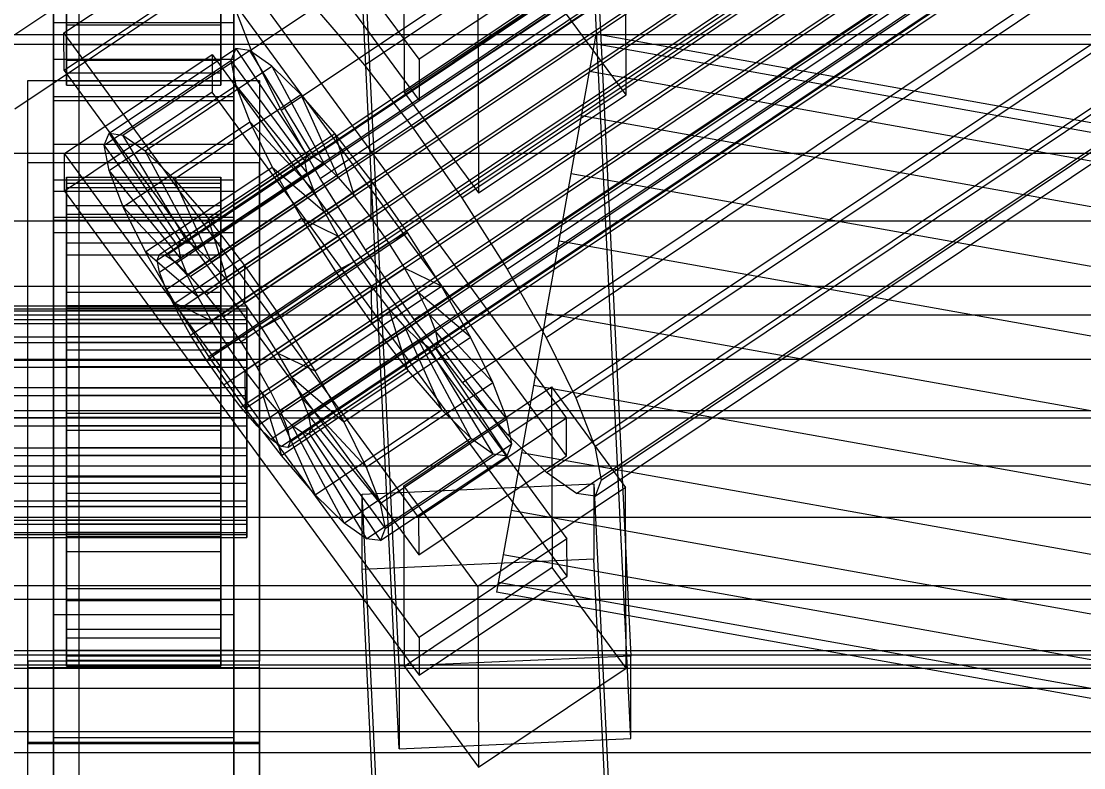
# Model space of a CAD drawing. Header units: millimetres. Extents: x -191664 to 191490, y -197311 to 10263.
# Drawn here: x 130.5 to 213, y -29281.2 to -29223.3 of the extents above; entities that cross this region are included whole.
import ezdxf

# ---------------------------------------------------------------- set-up
doc = ezdxf.new("R2010")
doc.units = ezdxf.units.MM
for name, color, linetype, lineweight in [('COTAS_USUARIO', 1, 'Continuous', 0), ('frontal_C01', 7, 'Continuous', 0), ('frontal_C02', 7, 'Continuous', 0), ('frontal_C03', 7, 'Continuous', 0), ('frontal_dos-mix', 7, 'Continuous', 0), ('frontal_secador', 7, 'Continuous', 0)]:
    doc.layers.add(name, color=color, linetype=linetype, lineweight=lineweight)
doc.dimstyles.new('PLANTA_100', dxfattribs={"dimtxt": 250, "dimasz": 150, "dimexe": 150, "dimexo": 80, "dimgap": 100, "dimtad": 1, "dimtih": 1, "dimtoh": 1, "dimdec": 1, "dimdsep": 46, "dimcen": 0.09, "dimclrd": 1, "dimclre": 1, "dimclrt": 1, "dimadec": 0, "dimazin": 0, "dimtfac": 1, "dimtdec": 4, "dimtofl": 0, "dimtmove": 0, "dimatfit": 3, "dimfxl": 1, "dimtolj": 1, "dimtzin": 0, "dimarcsym": 0})

# ---------------------------------------------------------------- blocks, each defined once
blk = doc.blocks.new('*D116')
at = {"layer": 'COTAS_USUARIO', "color": 1, "lineweight": -2, "transparency": 16777216}
for p, q in [((1200, -29000), (1200, -28850)), ((80, -29150), (1350, -29150)), ((80, -29430), (1350, -29430)), ((1200, -29580), (1200, -29730))]:
    blk.add_line(p, q, dxfattribs=at)
at = {"layer": 'COTAS_USUARIO', "color": 1, "transparency": 16777216}
for points in [[(1175, -29000), (1225, -29000), (1200, -29150)], [(1175, -29580), (1225, -29580), (1200, -29430)]]:
    blk.add_solid(points, dxfattribs=at)
at = {"layer": 'Defpoints', "color": 0, "transparency": 16777216}
for p in [(0, -29150), (0, -29430), (1200, -29430)]:
    blk.add_point(p, dxfattribs=at)
blk = doc.blocks.new('*D117')
at = {"layer": 'COTAS_USUARIO', "color": 1, "lineweight": -2, "transparency": 16777216}
for p, q in [((1200, -29280), (1200, -29130)), ((80, -29430), (1350, -29430)), ((80, -29710), (1350, -29710)), ((1200, -29860), (1200, -30010))]:
    blk.add_line(p, q, dxfattribs=at)
at = {"layer": 'COTAS_USUARIO', "color": 1, "transparency": 16777216}
for points in [[(1175, -29280), (1225, -29280), (1200, -29430)], [(1175, -29860), (1225, -29860), (1200, -29710)]]:
    blk.add_solid(points, dxfattribs=at)
at = {"layer": 'Defpoints', "color": 0, "transparency": 16777216}
for p in [(0, -29430), (0, -29710), (1200, -29710)]:
    blk.add_point(p, dxfattribs=at)

msp = doc.modelspace()

# ---------------------------------------------------------------- linework, layer by layer
at = {"layer": 'frontal_C01', "color": 139, "true_color": 0x354b57}
for p, q in [((133, -29226.214), (133, -29180.741)), ((147, -29180.741), (147, -29226.214)), ((133, -29183.943), (133, -29229.416)), ((147, -29229.416), (147, -29183.943)), ((161.379, -29226.2), (133.847, -29188.961)), ((133, -29236.46), (133, -29190.987)), ((147, -29190.987), (147, -29236.46)), ((133.859, -29192.163), (161.391, -29229.402)), ((133, -29194.188), (133, -29239.662)), ((147, -29239.662), (147, -29194.188)), ((160.247, -29228.81), (160.19, -29213.442)), ((174.943, -29213.725), (177.811, -29272.544)), ((177.451, -29228.957), (177.394, -29213.588)), ((159.83, -29273.331), (156.962, -29214.511)), ((172.847, -29218.588), (161.379, -29226.2)), ((177.811, -29278.949), (174.943, -29220.129)), ((159.83, -29279.735), (156.962, -29220.916)), ((171.715, -29221.199), (160.247, -29228.81)), ((165.926, -29221.2), (165.983, -29236.569)), ((177.451, -29228.957), (171.715, -29221.199)), ((161.391, -29229.402), (172.859, -29221.79)), ((133, -29238.727), (133, -29223.359)), ((133, -29223.359), (147, -29223.359)), ((133, -29232.833), (133, -29223.359)), ((147, -29223.359), (147, -29238.727)), ((147, -29223.359), (147, -29232.833)), ((980, -29225.062), (-980, -29225.062)), ((147, -29226.214), (133, -29226.214)), ((133, -29226.214), (133, -29229.416)), ((147, -29229.416), (147, -29226.214)), ((161.379, -29226.2), (161.391, -29229.402)), ((131, -29234.245), (131, -29227.842)), ((131, -29227.842), (149, -29227.842)), ((131, -29272.936), (131, -29227.842)), ((149, -29227.842), (149, -29234.245)), ((149, -29227.842), (149, -29272.936)), ((133, -29229.416), (147, -29229.416)), ((160.247, -29228.81), (165.983, -29236.569)), ((165.983, -29236.569), (177.451, -29228.957)), ((147, -29232.833), (133, -29232.833)), ((133, -29232.833), (133, -29248.201)), ((147, -29248.201), (147, -29232.833)), ((149, -29234.245), (131, -29234.245)), ((131, -29279.339), (131, -29234.245)), ((149, -29279.339), (149, -29234.245)), ((147, -29236.46), (133, -29236.46)), ((133, -29236.46), (133, -29239.662)), ((147, -29239.662), (147, -29236.46)), ((147, -29238.727), (133, -29238.727)), ((133, -29238.727), (133, -29248.201)), ((147, -29248.201), (147, -29238.727)), ((133, -29239.662), (147, -29239.662)), ((133, -29248.201), (147, -29248.201)), ((-425, -29267.058), (425, -29267.058)), ((149, -29272.936), (131, -29272.936)), ((131, -29272.936), (131, -29279.339)), ((149, -29279.339), (149, -29272.936)), ((177.811, -29272.544), (159.83, -29273.331)), ((177.811, -29278.949), (177.811, -29272.544)), ((159.83, -29273.331), (159.83, -29279.735)), ((980, -29275.062), (-980, -29275.062)), ((425, -29278.426), (-425, -29278.426)), ((159.83, -29279.735), (177.811, -29278.949)), ((131, -29279.339), (149, -29279.339)), ((980, -29280.062), (-980, -29280.062))]:
    msp.add_line(p, q, dxfattribs=at)
at = {"layer": 'frontal_C01', "color": 155, "true_color": 0x617580}
for p, q in [((134, -29216.013), (134, -29223.522)), ((146, -29223.522), (146, -29216.013)), ((134, -29216.744), (134, -29225.066)), ((146, -29225.066), (146, -29216.744)), ((134, -29217.321), (134, -29226.283)), ((134, -29217.78), (134, -29227.254)), ((146, -29226.283), (146, -29217.321)), ((146, -29227.254), (146, -29217.78)), ((134, -29218.079), (134, -29227.884)), ((134, -29218.236), (134, -29228.215)), ((146, -29227.884), (146, -29218.079)), ((146, -29228.215), (146, -29218.236)), ((134, -29223.522), (134, -29219.789)), ((146, -29219.789), (146, -29223.522)), ((134, -29221.801), (134, -29225.066)), ((146, -29225.066), (146, -29221.801)), ((134, -29223.522), (146, -29223.522)), ((134, -29226.283), (134, -29223.522)), ((146, -29223.522), (146, -29226.283)), ((134, -29225.066), (134, -29227.254)), ((134, -29225.066), (146, -29225.066)), ((146, -29227.254), (146, -29225.066)), ((134, -29226.283), (146, -29226.283)), ((134, -29227.884), (134, -29226.283)), ((146, -29226.283), (146, -29227.884)), ((134, -29227.254), (134, -29228.215)), ((134, -29227.254), (146, -29227.254)), ((146, -29228.215), (146, -29227.254)), ((134, -29227.884), (146, -29227.884)), ((134, -29228.215), (134, -29227.884)), ((134, -29228.215), (146, -29228.215)), ((146, -29227.884), (146, -29228.215))]:
    msp.add_line(p, q, dxfattribs=at)
at = {"layer": 'frontal_C02', "color": 9, "true_color": 0xbac6cb}
for p, q in [((141.218, -29241.372), (355.017, -29098.131)), ((141.731, -29241.442), (355.53, -29098.201)), ((141.045, -29241.813), (354.844, -29098.571)), ((142.549, -29242.017), (356.348, -29098.776)), ((141.224, -29242.734), (355.022, -29099.492)), ((143.617, -29243.059), (357.415, -29099.818)), ((141.742, -29244.072), (355.541, -29100.831)), ((144.861, -29244.496), (358.659, -29101.255)), ((142.565, -29245.737), (356.363, -29102.496)), ((359.995, -29102.99), (146.196, -29246.231)), ((143.635, -29247.615), (357.434, -29104.374)), ((147.533, -29248.145), (361.332, -29104.904)), ((144.881, -29249.578), (358.68, -29106.337)), ((148.779, -29250.108), (362.578, -29106.866)), ((146.218, -29251.492), (360.017, -29108.25)), ((149.85, -29251.986), (363.648, -29108.744)), ((147.554, -29253.227), (361.352, -29109.985)), ((150.672, -29253.651), (364.471, -29110.409)), ((148.798, -29254.664), (362.596, -29111.422)), ((151.191, -29254.989), (364.989, -29111.748)), ((149.865, -29255.706), (363.664, -29112.464)), ((150.683, -29256.281), (364.482, -29113.04)), ((151.196, -29256.351), (364.995, -29113.109)), ((151.369, -29255.91), (365.168, -29112.669)), ((141.045, -29241.813), (141.218, -29241.372)), ((141.224, -29242.734), (141.045, -29241.813)), ((141.218, -29241.372), (141.731, -29241.442)), ((141.731, -29241.442), (142.549, -29242.017)), ((142.549, -29242.017), (143.617, -29243.059)), ((141.742, -29244.072), (141.224, -29242.734)), ((143.617, -29243.059), (144.861, -29244.496)), ((142.565, -29245.737), (141.742, -29244.072)), ((144.861, -29244.496), (146.196, -29246.231)), ((-148, -29245.347), (148, -29245.347)), ((-148, -29245.573), (148, -29245.573)), ((-148, -29245.735), (148, -29245.735)), ((143.635, -29247.615), (142.565, -29245.737)), ((148, -29245.573), (148, -29245.347)), ((148, -29245.347), (148, -29245.735)), ((148, -29246.396), (148, -29245.573)), ((148, -29245.735), (148, -29246.709)), ((-148, -29246.396), (148, -29246.396)), ((-148, -29246.709), (148, -29246.709)), ((146.196, -29246.231), (147.533, -29248.145)), ((148, -29247.76), (148, -29246.396)), ((148, -29246.709), (148, -29248.203)), ((144.881, -29249.578), (143.635, -29247.615)), ((-148, -29247.76), (148, -29247.76)), ((-148, -29248.203), (148, -29248.203)), ((147.533, -29248.145), (148.779, -29250.108)), ((148, -29249.573), (148, -29247.76)), ((148, -29248.203), (148, -29250.116)), ((-148, -29249.573), (148, -29249.573)), ((146.218, -29251.492), (144.881, -29249.578)), ((148, -29251.711), (148, -29249.573)), ((-148, -29250.116), (148, -29250.116)), ((148, -29250.116), (148, -29252.316)), ((148.779, -29250.108), (149.85, -29251.986)), ((148, -29251.711), (-148, -29251.711)), ((147.554, -29253.227), (146.218, -29251.492)), ((148, -29254.029), (148, -29251.711)), ((-148, -29252.316), (148, -29252.316)), ((148, -29252.316), (148, -29254.655)), ((149.85, -29251.986), (150.672, -29253.651)), ((148.798, -29254.664), (147.554, -29253.227)), ((-148, -29254.029), (148, -29254.029)), ((148, -29256.367), (148, -29254.029)), ((150.672, -29253.651), (151.191, -29254.989)), ((-148, -29254.655), (148, -29254.655)), ((148, -29254.655), (148, -29256.972)), ((149.865, -29255.706), (148.798, -29254.664)), ((151.191, -29254.989), (151.369, -29255.91)), ((150.683, -29256.281), (149.865, -29255.706)), ((-148, -29256.367), (148, -29256.367)), ((148, -29258.568), (148, -29256.367)), ((151.196, -29256.351), (150.683, -29256.281)), ((151.369, -29255.91), (151.196, -29256.351)), ((-148, -29256.972), (148, -29256.972)), ((148, -29256.972), (148, -29259.11)), ((-148, -29258.568), (148, -29258.568)), ((-148, -29259.11), (148, -29259.11)), ((148, -29260.481), (148, -29258.568)), ((148, -29259.11), (148, -29260.923)), ((-148, -29260.481), (148, -29260.481)), ((148, -29261.975), (148, -29260.481)), ((-148, -29260.923), (148, -29260.923)), ((148, -29260.923), (148, -29262.288)), ((-148, -29261.975), (148, -29261.975)), ((-148, -29262.288), (148, -29262.288)), ((148, -29262.949), (148, -29261.975)), ((148, -29262.288), (148, -29263.111)), ((-148, -29262.949), (148, -29262.949)), ((-148, -29263.111), (148, -29263.111)), ((148, -29263.336), (148, -29262.949)), ((148, -29263.111), (148, -29263.336)), ((-148, -29263.336), (148, -29263.336))]:
    msp.add_line(p, q, dxfattribs=at)
at = {"layer": 'frontal_C02', "color": 252, "true_color": 0x83939a}
for p, q in [((148.35, -29225.467), (332.659, -29101.983)), ((157.152, -29226.664), (341.461, -29103.18)), ((150.672, -29230.166), (334.981, -29106.682)), ((345.231, -29108.075), (160.922, -29231.559)), ((153.694, -29235.465), (338.003, -29111.981)), ((164.693, -29236.961), (349.002, -29113.477)), ((157.211, -29241.005), (341.52, -29117.521)), ((168.21, -29242.5), (352.519, -29119.016)), ((160.982, -29246.406), (345.291, -29122.922)), ((171.232, -29247.8), (355.541, -29124.316)), ((164.752, -29251.302), (349.061, -29127.818)), ((173.554, -29252.499), (357.863, -29129.015)), ((168.263, -29255.358), (352.572, -29131.874)), ((175.016, -29256.277), (359.326, -29132.793)), ((171.275, -29258.298), (355.584, -29134.814)), ((175.521, -29258.876), (359.83, -29135.392)), ((173.584, -29259.922), (357.893, -29136.438)), ((175.032, -29260.119), (359.341, -29136.635)), ((148.35, -29225.467), (146.887, -29221.689)), ((153.641, -29222.607), (157.152, -29226.664)), ((150.672, -29230.166), (148.35, -29225.467)), ((157.152, -29226.664), (160.922, -29231.559)), ((153.694, -29235.465), (150.672, -29230.166)), ((160.922, -29231.559), (164.693, -29236.961)), ((157.211, -29241.005), (153.694, -29235.465)), ((164.693, -29236.961), (168.21, -29242.5)), ((160.982, -29246.406), (157.211, -29241.005)), ((168.21, -29242.5), (171.232, -29247.8)), ((164.752, -29251.302), (160.982, -29246.406)), ((171.232, -29247.8), (173.554, -29252.499)), ((168.263, -29255.358), (164.752, -29251.302)), ((173.554, -29252.499), (175.016, -29256.277)), ((171.275, -29258.298), (168.263, -29255.358)), ((175.016, -29256.277), (175.521, -29258.876)), ((173.584, -29259.922), (171.275, -29258.298)), ((175.521, -29258.876), (175.032, -29260.119)), ((175.032, -29260.119), (173.584, -29259.922))]:
    msp.add_line(p, q, dxfattribs=at)
at = {"layer": 'frontal_C02', "color": 139, "true_color": 0x345e4e}
for p, q in [((228.298, -29158.452), (130, -29224.31)), ((130, -29230.051), (228.298, -29164.193))]:
    msp.add_line(p, q, dxfattribs=at)
at = {"layer": 'frontal_C02', "color": 139, "true_color": 0x354b57}
for p, q in [((133.809, -29224.162), (145.277, -29216.478)), ((145.277, -29216.478), (172.809, -29254.071)), ((145.289, -29219.401), (133.821, -29227.084)), ((172.821, -29256.994), (145.289, -29219.401)), ((450, -29224.303), (-450, -29224.303)), ((133.821, -29227.084), (133.809, -29224.162)), ((161.341, -29261.755), (133.809, -29224.162)), ((133.847, -29233.514), (145.315, -29225.831)), ((145.315, -29225.831), (145.327, -29228.754)), ((145.315, -29225.831), (172.847, -29263.424)), ((133, -29229.131), (133, -29226.208)), ((133, -29226.208), (147, -29226.208)), ((133, -29272.113), (133, -29226.208)), ((147, -29226.208), (147, -29229.131)), ((147, -29226.208), (147, -29272.113)), ((133.821, -29227.084), (161.353, -29264.677)), ((147, -29229.131), (133, -29229.131)), ((133, -29229.131), (133, -29275.035)), ((145.327, -29228.754), (133.859, -29236.437)), ((172.859, -29266.346), (145.327, -29228.754)), ((147, -29275.035), (147, -29229.131)), ((133.859, -29236.437), (133.847, -29233.514)), ((161.379, -29271.107), (133.847, -29233.514)), ((133, -29238.484), (133, -29235.561)), ((133, -29235.561), (147, -29235.561)), ((133, -29281.465), (133, -29235.561)), ((147, -29235.561), (147, -29238.484)), ((147, -29235.561), (147, -29281.465)), ((133.859, -29236.437), (161.391, -29274.03)), ((147, -29238.484), (133, -29238.484)), ((133, -29238.484), (133, -29284.388)), ((147, -29284.388), (147, -29238.484)), ((450, -29246.084), (-450, -29246.084)), ((160.19, -29259.312), (171.658, -29251.628)), ((171.658, -29251.628), (171.715, -29265.657)), ((171.658, -29251.628), (177.394, -29259.46)), ((172.809, -29254.071), (161.341, -29261.755)), ((172.821, -29256.994), (172.809, -29254.071)), ((161.353, -29264.677), (172.821, -29256.994)), ((-450, -29257.775), (450, -29257.775)), ((156.962, -29259.958), (174.943, -29259.164)), ((174.943, -29259.164), (174.943, -29265.01)), ((174.943, -29259.164), (177.811, -29318.541)), ((156.962, -29265.805), (156.962, -29259.958)), ((159.83, -29319.335), (156.962, -29259.958)), ((160.247, -29273.34), (160.19, -29259.312)), ((165.926, -29267.143), (160.19, -29259.312)), ((177.394, -29259.46), (165.926, -29267.143)), ((177.451, -29273.489), (177.394, -29259.46)), ((161.341, -29261.755), (161.353, -29264.677)), ((172.847, -29263.424), (161.379, -29271.107)), ((172.859, -29266.346), (172.847, -29263.424)), ((174.943, -29265.01), (156.962, -29265.805)), ((171.715, -29265.657), (160.247, -29273.34)), ((177.451, -29273.489), (171.715, -29265.657)), ((177.811, -29324.387), (174.943, -29265.01)), ((159.83, -29325.181), (156.962, -29265.805)), ((161.391, -29274.03), (172.859, -29266.346)), ((165.926, -29267.143), (165.983, -29281.172)), ((133, -29283.352), (133, -29269.323)), ((133, -29269.323), (147, -29269.323)), ((133, -29278.887), (133, -29269.323)), ((147, -29269.323), (147, -29283.352)), ((147, -29269.323), (147, -29278.887)), ((161.379, -29271.107), (161.391, -29274.03)), ((147, -29272.113), (133, -29272.113)), ((133, -29272.113), (133, -29275.035)), ((147, -29275.035), (147, -29272.113)), ((131, -29279.26), (131, -29273.415)), ((131, -29273.415), (149, -29273.415)), ((131, -29318.937), (131, -29273.415)), ((149, -29273.415), (149, -29279.26)), ((149, -29273.415), (149, -29318.937)), ((160.247, -29273.34), (165.983, -29281.172)), ((165.983, -29281.172), (177.451, -29273.489)), ((133, -29275.035), (147, -29275.035)), ((147, -29278.887), (133, -29278.887)), ((133, -29278.887), (133, -29292.915)), ((147, -29292.915), (147, -29278.887)), ((149, -29279.26), (131, -29279.26)), ((131, -29324.782), (131, -29279.26)), ((149, -29324.782), (149, -29279.26))]:
    msp.add_line(p, q, dxfattribs=at)
at = {"layer": 'frontal_C02', "color": 155, "true_color": 0x617580}
for p, q in [((137.313, -29231.953), (147.143, -29225.367)), ((147.143, -29225.367), (146.777, -29226.298)), ((148.226, -29225.515), (147.143, -29225.367)), ((147.143, -29225.367), (152.686, -29233.689)), ((138.396, -29232.1), (148.226, -29225.515)), ((149.953, -29226.729), (148.226, -29225.515)), ((148.226, -29225.515), (153.199, -29233.759)), ((136.948, -29232.883), (146.777, -29226.298)), ((140.123, -29233.315), (149.953, -29226.729)), ((146.777, -29226.298), (152.513, -29234.129)), ((146.777, -29226.298), (147.155, -29228.242)), ((152.207, -29228.929), (149.953, -29226.729)), ((149.953, -29226.729), (154.017, -29234.334)), ((137.325, -29234.828), (147.155, -29228.242)), ((147.155, -29228.242), (152.692, -29235.05)), ((147.155, -29228.242), (148.249, -29231.068)), ((142.377, -29235.515), (152.207, -29228.929)), ((154.833, -29231.963), (152.207, -29228.929)), ((152.207, -29228.929), (155.085, -29235.376)), ((138.419, -29237.653), (148.249, -29231.068)), ((148.249, -29231.068), (153.21, -29236.389)), ((148.249, -29231.068), (149.985, -29234.583)), ((136.948, -29232.883), (137.313, -29231.953)), ((142.856, -29240.275), (137.313, -29231.953)), ((137.313, -29231.953), (138.396, -29232.1)), ((145.003, -29238.549), (154.833, -29231.963)), ((157.653, -29235.625), (154.833, -29231.963)), ((154.833, -29231.963), (156.329, -29236.813)), ((143.369, -29240.344), (138.396, -29232.1)), ((138.396, -29232.1), (140.123, -29233.315)), ((142.683, -29240.715), (136.948, -29232.883)), ((137.325, -29234.828), (136.948, -29232.883)), ((144.188, -29240.92), (140.123, -29233.315)), ((140.123, -29233.315), (142.377, -29235.515)), ((152.513, -29234.129), (142.683, -29240.715)), ((152.686, -29233.689), (142.856, -29240.275)), ((153.199, -29233.759), (143.369, -29240.344)), ((154.017, -29234.334), (144.188, -29240.92)), ((152.513, -29234.129), (152.686, -29233.689)), ((152.692, -29235.05), (152.513, -29234.129)), ((152.686, -29233.689), (153.199, -29233.759)), ((153.199, -29233.759), (154.017, -29234.334)), ((154.017, -29234.334), (155.085, -29235.376)), ((142.862, -29241.636), (137.325, -29234.828)), ((138.419, -29237.653), (137.325, -29234.828)), ((140.156, -29241.168), (149.985, -29234.583)), ((152.692, -29235.05), (142.862, -29241.636)), ((149.985, -29234.583), (154.033, -29238.054)), ((149.985, -29234.583), (152.246, -29238.547)), ((153.21, -29236.389), (152.692, -29235.05)), ((134, -29245.347), (134, -29235.353)), ((134, -29235.353), (134, -29235.829)), ((134, -29235.353), (146, -29235.353)), ((134, -29236.171), (134, -29235.353)), ((134, -29245.573), (134, -29235.829)), ((134, -29235.829), (134, -29237.567)), ((134, -29235.829), (146, -29235.829)), ((145.255, -29241.962), (142.377, -29235.515)), ((142.377, -29235.515), (145.003, -29238.549)), ((155.085, -29235.376), (145.255, -29241.962)), ((146, -29235.829), (146, -29235.353)), ((146, -29235.353), (146, -29245.347)), ((146, -29235.353), (146, -29236.171)), ((146, -29237.567), (146, -29235.829)), ((146, -29235.829), (146, -29245.573)), ((157.653, -29235.625), (147.823, -29242.211)), ((155.085, -29235.376), (156.329, -29236.813)), ((157.665, -29238.548), (157.653, -29235.625)), ((160.474, -29239.666), (157.653, -29235.625)), ((134, -29245.735), (134, -29236.171)), ((134, -29236.171), (146, -29236.171)), ((134, -29238.228), (134, -29236.171)), ((153.21, -29236.389), (143.38, -29242.975)), ((146, -29236.171), (146, -29245.735)), ((146, -29236.171), (146, -29238.228)), ((156.329, -29236.813), (146.499, -29243.399)), ((154.033, -29238.054), (153.21, -29236.389)), ((156.329, -29236.813), (157.665, -29238.548)), ((134, -29246.396), (134, -29237.567)), ((134, -29237.567), (134, -29240.448)), ((134, -29237.567), (146, -29237.567)), ((143.38, -29242.975), (138.419, -29237.653)), ((140.156, -29241.168), (138.419, -29237.653)), ((146, -29240.448), (146, -29237.567)), ((146, -29237.567), (146, -29246.396)), ((134, -29246.709), (134, -29238.228)), ((134, -29238.228), (146, -29238.228)), ((134, -29241.382), (134, -29238.228)), ((142.416, -29245.133), (152.246, -29238.547)), ((154.033, -29238.054), (144.203, -29244.64)), ((146.499, -29243.399), (145.003, -29238.549)), ((145.003, -29238.549), (147.823, -29242.211)), ((146, -29238.228), (146, -29246.709)), ((146, -29238.228), (146, -29241.382)), ((147.835, -29245.133), (157.665, -29238.548)), ((152.246, -29238.547), (155.103, -29239.932)), ((152.246, -29238.547), (154.877, -29242.691)), ((155.103, -29239.932), (154.033, -29238.054)), ((157.665, -29238.548), (159.001, -29240.462)), ((155.103, -29239.932), (145.274, -29246.518)), ((150.644, -29246.251), (160.474, -29239.666)), ((156.35, -29241.894), (155.103, -29239.932)), ((160.474, -29239.666), (159.001, -29240.462)), ((163.105, -29243.809), (160.474, -29239.666)), ((134, -29247.76), (134, -29240.448)), ((134, -29240.448), (134, -29244.275)), ((134, -29240.448), (146, -29240.448)), ((142.856, -29240.275), (142.683, -29240.715)), ((142.683, -29240.715), (142.862, -29241.636)), ((143.369, -29240.344), (142.856, -29240.275)), ((144.188, -29240.92), (143.369, -29240.344)), ((145.255, -29241.962), (144.188, -29240.92)), ((146, -29244.275), (146, -29240.448)), ((146, -29240.448), (146, -29247.76)), ((159.001, -29240.462), (149.171, -29247.047)), ((159.001, -29240.462), (160.247, -29242.424)), ((134, -29248.203), (134, -29241.382)), ((134, -29241.382), (146, -29241.382)), ((134, -29245.42), (134, -29241.382)), ((144.203, -29244.64), (140.156, -29241.168)), ((142.416, -29245.133), (140.156, -29241.168)), ((142.862, -29241.636), (143.38, -29242.975)), ((146, -29241.382), (146, -29248.203)), ((146, -29241.382), (146, -29245.42)), ((146.499, -29243.399), (145.255, -29241.962)), ((156.35, -29241.894), (146.52, -29248.48)), ((147.823, -29242.211), (147.835, -29245.133)), ((147.823, -29242.211), (150.644, -29246.251)), ((160.247, -29242.424), (150.417, -29249.01)), ((154.877, -29242.691), (156.35, -29241.894)), ((157.686, -29243.808), (156.35, -29241.894)), ((163.105, -29243.809), (160.247, -29242.424)), ((160.247, -29242.424), (161.318, -29244.302)), ((143.38, -29242.975), (144.203, -29244.64)), ((145.047, -29249.276), (154.877, -29242.691)), ((147.835, -29245.133), (146.499, -29243.399)), ((154.877, -29242.691), (157.698, -29246.731)), ((134, -29249.573), (134, -29244.275)), ((134, -29244.275), (134, -29248.789)), ((134, -29244.275), (146, -29244.275)), ((146, -29248.789), (146, -29244.275)), ((146, -29244.275), (146, -29249.573)), ((157.686, -29243.808), (147.856, -29250.394)), ((161.318, -29244.302), (151.488, -29250.888)), ((153.275, -29250.395), (163.105, -29243.809)), ((157.698, -29246.731), (157.686, -29243.808)), ((159.022, -29245.543), (157.686, -29243.808)), ((165.365, -29247.774), (161.318, -29244.302)), ((161.318, -29244.302), (162.14, -29245.967)), ((165.365, -29247.774), (163.105, -29243.809)), ((145.274, -29246.518), (142.416, -29245.133)), ((145.047, -29249.276), (142.416, -29245.133)), ((144.203, -29244.64), (145.274, -29246.518)), ((149.171, -29247.047), (147.835, -29245.133)), ((134, -29245.573), (134, -29245.347)), ((146, -29245.347), (134, -29245.347)), ((134, -29245.347), (134, -29245.735)), ((134, -29250.116), (134, -29245.42)), ((134, -29245.42), (146, -29245.42)), ((134, -29250.066), (134, -29245.42)), ((134, -29246.396), (134, -29245.573)), ((146, -29245.573), (134, -29245.573)), ((146, -29245.735), (134, -29245.735)), ((134, -29245.735), (134, -29246.709)), ((146, -29245.347), (146, -29245.573)), ((146, -29245.735), (146, -29245.347)), ((146, -29245.42), (146, -29250.116)), ((146, -29245.42), (146, -29250.066)), ((146, -29245.573), (146, -29246.396)), ((146, -29246.709), (146, -29245.735)), ((159.022, -29245.543), (149.192, -29252.129)), ((162.14, -29245.967), (152.311, -29252.553)), ((160.518, -29250.393), (159.022, -29245.543)), ((160.266, -29246.98), (159.022, -29245.543)), ((167.102, -29251.288), (162.14, -29245.967)), ((162.14, -29245.967), (162.659, -29247.306)), ((134, -29247.76), (134, -29246.396)), ((146, -29246.396), (134, -29246.396)), ((146, -29246.709), (134, -29246.709)), ((134, -29246.709), (134, -29248.203)), ((145.274, -29246.518), (146.52, -29248.48)), ((146, -29246.396), (146, -29247.76)), ((146, -29248.203), (146, -29246.709)), ((147.868, -29253.317), (157.698, -29246.731)), ((149.171, -29247.047), (150.644, -29246.251)), ((150.644, -29246.251), (153.275, -29250.395)), ((157.698, -29246.731), (160.518, -29250.393)), ((150.417, -29249.01), (149.171, -29247.047)), ((160.266, -29246.98), (150.436, -29253.566)), ((162.659, -29247.306), (152.829, -29253.892)), ((163.144, -29253.427), (160.266, -29246.98)), ((161.333, -29248.022), (160.266, -29246.98)), ((168.196, -29254.114), (162.659, -29247.306)), ((162.659, -29247.306), (162.837, -29248.227)), ((134, -29249.573), (134, -29247.76)), ((146, -29247.76), (134, -29247.76)), ((146, -29248.203), (134, -29248.203)), ((134, -29248.203), (134, -29250.116)), ((146, -29247.76), (146, -29249.573)), ((146, -29250.116), (146, -29248.203)), ((161.333, -29248.022), (151.503, -29254.608)), ((162.837, -29248.227), (153.008, -29254.813)), ((155.535, -29254.359), (165.365, -29247.774)), ((165.397, -29255.627), (161.333, -29248.022)), ((162.151, -29248.598), (161.333, -29248.022)), ((162.837, -29248.227), (162.664, -29248.667)), ((168.573, -29256.059), (162.837, -29248.227)), ((167.102, -29251.288), (165.365, -29247.774)), ((134, -29248.789), (134, -29251.711)), ((146, -29248.789), (134, -29248.789)), ((134, -29248.789), (134, -29253.681)), ((146.52, -29248.48), (145.047, -29249.276)), ((147.868, -29253.317), (145.047, -29249.276)), ((146, -29251.711), (146, -29248.789)), ((146, -29253.681), (146, -29248.789)), ((146.52, -29248.48), (147.856, -29250.394)), ((151.488, -29250.888), (150.417, -29249.01)), ((150.417, -29249.01), (153.275, -29250.395)), ((162.151, -29248.598), (152.321, -29255.183)), ((162.664, -29248.667), (152.835, -29255.253)), ((167.125, -29256.841), (162.151, -29248.598)), ((162.664, -29248.667), (162.151, -29248.598)), ((168.208, -29256.989), (162.664, -29248.667)), ((134, -29251.711), (134, -29249.573)), ((146, -29249.573), (134, -29249.573)), ((134, -29252.316), (134, -29250.066)), ((134, -29250.066), (146, -29250.066)), ((134, -29255.003), (134, -29250.066)), ((146, -29249.573), (146, -29251.711)), ((146, -29250.066), (146, -29252.316)), ((146, -29250.066), (146, -29255.003)), ((146, -29250.116), (134, -29250.116)), ((134, -29250.116), (134, -29252.316)), ((146, -29252.316), (146, -29250.116)), ((147.856, -29250.394), (147.868, -29253.317)), ((147.856, -29250.394), (149.192, -29252.129)), ((150.688, -29256.979), (160.518, -29250.393)), ((152.311, -29252.553), (151.488, -29250.888)), ((151.488, -29250.888), (155.535, -29254.359)), ((153.275, -29250.395), (155.535, -29254.359)), ((160.518, -29250.393), (163.144, -29253.427)), ((134, -29251.711), (146, -29251.711)), ((134, -29254.029), (134, -29251.711)), ((146, -29251.711), (146, -29254.029)), ((157.272, -29257.874), (167.102, -29251.288)), ((168.196, -29254.114), (167.102, -29251.288)), ((146, -29252.316), (134, -29252.316)), ((134, -29252.316), (134, -29254.655)), ((146, -29254.655), (146, -29252.316)), ((149.192, -29252.129), (150.688, -29256.979)), ((149.192, -29252.129), (150.436, -29253.566)), ((152.829, -29253.892), (152.311, -29252.553)), ((152.311, -29252.553), (157.272, -29257.874)), ((150.688, -29256.979), (147.868, -29253.317)), ((134, -29254.029), (134, -29253.681)), ((134, -29253.681), (134, -29258.618)), ((134, -29253.681), (146, -29253.681)), ((134, -29256.367), (134, -29254.029)), ((146, -29254.029), (134, -29254.029)), ((146, -29258.618), (146, -29253.681)), ((146, -29253.681), (146, -29254.029)), ((146, -29254.029), (146, -29256.367)), ((150.436, -29253.566), (153.314, -29260.013)), ((150.436, -29253.566), (151.503, -29254.608)), ((153.008, -29254.813), (152.829, -29253.892)), ((152.829, -29253.892), (158.366, -29260.7)), ((153.314, -29260.013), (163.144, -29253.427)), ((158.366, -29260.7), (168.196, -29254.114)), ((163.144, -29253.427), (165.397, -29255.627)), ((168.573, -29256.059), (168.196, -29254.114)), ((134, -29254.655), (134, -29255.003)), ((146, -29254.655), (134, -29254.655)), ((134, -29254.655), (134, -29256.972)), ((134, -29255.003), (146, -29255.003)), ((134, -29259.895), (134, -29255.003)), ((146, -29255.003), (146, -29254.655)), ((146, -29256.972), (146, -29254.655)), ((146, -29255.003), (146, -29259.895)), ((151.503, -29254.608), (155.567, -29262.213)), ((151.503, -29254.608), (152.321, -29255.183)), ((152.835, -29255.253), (153.008, -29254.813)), ((153.008, -29254.813), (158.743, -29262.644)), ((155.535, -29254.359), (157.272, -29257.874)), ((152.321, -29255.183), (157.295, -29263.427)), ((152.321, -29255.183), (152.835, -29255.253)), ((152.835, -29255.253), (158.378, -29263.575)), ((155.567, -29262.213), (165.397, -29255.627)), ((165.397, -29255.627), (167.125, -29256.841)), ((134, -29258.568), (134, -29256.367)), ((134, -29256.367), (134, -29258.618)), ((146, -29256.367), (134, -29256.367)), ((146, -29258.618), (146, -29256.367)), ((146, -29256.367), (146, -29258.568)), ((158.743, -29262.644), (168.573, -29256.059)), ((168.208, -29256.989), (168.573, -29256.059)), ((134, -29256.972), (134, -29259.895)), ((146, -29256.972), (134, -29256.972)), ((134, -29256.972), (134, -29259.11)), ((146, -29259.895), (146, -29256.972)), ((146, -29259.11), (146, -29256.972)), ((153.314, -29260.013), (150.688, -29256.979)), ((157.295, -29263.427), (167.125, -29256.841)), ((158.378, -29263.575), (168.208, -29256.989)), ((167.125, -29256.841), (168.208, -29256.989)), ((157.272, -29257.874), (158.366, -29260.7)), ((134, -29260.481), (134, -29258.568)), ((134, -29258.568), (134, -29263.264)), ((146, -29258.568), (134, -29258.568)), ((134, -29258.618), (134, -29263.264)), ((134, -29258.618), (146, -29258.618)), ((134, -29259.11), (134, -29264.408)), ((146, -29259.11), (134, -29259.11)), ((134, -29259.11), (134, -29260.923)), ((146, -29263.264), (146, -29258.568)), ((146, -29258.568), (146, -29260.481)), ((146, -29263.264), (146, -29258.618)), ((146, -29264.408), (146, -29259.11)), ((146, -29260.923), (146, -29259.11)), ((134, -29259.895), (146, -29259.895)), ((134, -29264.408), (134, -29259.895)), ((146, -29259.895), (146, -29264.408)), ((134, -29261.975), (134, -29260.481)), ((134, -29260.481), (134, -29267.301)), ((146, -29260.481), (134, -29260.481)), ((146, -29267.301), (146, -29260.481)), ((146, -29260.481), (146, -29261.975)), ((155.567, -29262.213), (153.314, -29260.013)), ((158.366, -29260.7), (158.743, -29262.644)), ((134, -29260.923), (134, -29268.236)), ((146, -29260.923), (134, -29260.923)), ((134, -29260.923), (134, -29262.288)), ((146, -29268.236), (146, -29260.923)), ((146, -29262.288), (146, -29260.923)), ((134, -29262.949), (134, -29261.975)), ((134, -29261.975), (134, -29270.456)), ((146, -29261.975), (134, -29261.975)), ((134, -29262.288), (134, -29271.117)), ((146, -29262.288), (134, -29262.288)), ((134, -29262.288), (134, -29263.111)), ((146, -29270.456), (146, -29261.975)), ((146, -29261.975), (146, -29262.949)), ((146, -29271.117), (146, -29262.288)), ((146, -29263.111), (146, -29262.288)), ((157.295, -29263.427), (155.567, -29262.213)), ((134, -29263.336), (134, -29262.949)), ((134, -29262.949), (134, -29272.512)), ((146, -29262.949), (134, -29262.949)), ((134, -29263.111), (134, -29272.854)), ((146, -29263.111), (134, -29263.111)), ((134, -29263.111), (134, -29263.336)), ((134, -29263.264), (134, -29267.301)), ((134, -29263.264), (146, -29263.264)), ((146, -29272.512), (146, -29262.949)), ((146, -29262.949), (146, -29263.336)), ((146, -29272.854), (146, -29263.111)), ((146, -29263.336), (146, -29263.111)), ((146, -29267.301), (146, -29263.264)), ((158.743, -29262.644), (158.378, -29263.575)), ((134, -29263.336), (134, -29273.33)), ((146, -29263.336), (134, -29263.336)), ((146, -29273.33), (146, -29263.336)), ((158.378, -29263.575), (157.295, -29263.427)), ((134, -29264.408), (146, -29264.408)), ((134, -29268.236), (134, -29264.408)), ((146, -29264.408), (146, -29268.236)), ((134, -29267.301), (134, -29270.456)), ((134, -29267.301), (146, -29267.301)), ((146, -29270.456), (146, -29267.301)), ((134, -29268.236), (146, -29268.236)), ((134, -29271.117), (134, -29268.236)), ((146, -29268.236), (146, -29271.117)), ((134, -29270.456), (134, -29272.512)), ((134, -29270.456), (146, -29270.456)), ((146, -29272.512), (146, -29270.456)), ((134, -29271.117), (146, -29271.117)), ((134, -29272.854), (134, -29271.117)), ((146, -29271.117), (146, -29272.854)), ((134, -29272.512), (134, -29273.33)), ((134, -29272.512), (146, -29272.512)), ((134, -29272.854), (146, -29272.854)), ((134, -29273.33), (134, -29272.854)), ((146, -29273.33), (146, -29272.512)), ((146, -29272.854), (146, -29273.33)), ((134, -29273.33), (146, -29273.33))]:
    msp.add_line(p, q, dxfattribs=at)
at = {"layer": 'frontal_C03', "color": 139, "true_color": 0x354b57}
for p, q in [((-450, -29238.749), (450, -29238.749)), ((450, -29249.521), (-450, -29249.521)), ((450, -29272.456), (-450, -29272.456))]:
    msp.add_line(p, q, dxfattribs=at)
at = {"layer": 'frontal_dos-mix', "color": 139, "true_color": 0x344b58}
for p, q in [((174.989, -29225.002), (175.121, -29224.264)), ((1953.091, -29542.143), (175.121, -29224.264)), ((174.602, -29227.165), (174.989, -29225.002)), ((1952.96, -29542.881), (174.989, -29225.002)), ((173.987, -29230.607), (174.602, -29227.165)), ((1952.573, -29545.045), (174.602, -29227.165)), ((173.185, -29235.092), (173.987, -29230.607)), ((1951.957, -29548.486), (173.987, -29230.607)), ((172.251, -29240.315), (173.185, -29235.092)), ((1951.156, -29552.972), (173.185, -29235.092)), ((171.249, -29245.92), (172.251, -29240.315)), ((1950.222, -29558.195), (172.251, -29240.315)), ((171.249, -29245.92), (170.247, -29251.525)), ((171.249, -29245.92), (1949.22, -29563.8)), ((170.247, -29251.525), (169.313, -29256.749)), ((1948.217, -29569.405), (170.247, -29251.525)), ((169.313, -29256.749), (168.511, -29261.234)), ((1947.284, -29574.628), (169.313, -29256.749)), ((168.511, -29261.234), (167.896, -29264.675)), ((1946.482, -29579.113), (168.511, -29261.234)), ((167.896, -29264.675), (167.509, -29266.839)), ((1945.866, -29582.555), (167.896, -29264.675)), ((167.509, -29266.839), (167.377, -29267.577)), ((1945.48, -29584.719), (167.509, -29266.839)), ((1945.348, -29585.456), (167.377, -29267.577))]:
    msp.add_line(p, q, dxfattribs=at)
at = {"layer": 'frontal_secador', "color": 142, "true_color": 0x159eb4}
msp.add_line((135, -29295), (135, -29005), dxfattribs=at)
at = {"layer": 'frontal_secador', "color": 253, "true_color": 0xa4b0b5}
for p, q in [((-1360, -29233.5), (1360, -29233.5)), ((-1250, -29233.5), (1250, -29233.5)), ((1360, -29243.853), (-1360, -29243.853)), ((1360, -29253.5), (-1360, -29253.5)), ((1250, -29254.076), (-1250, -29254.076)), ((1360, -29261.784), (-1360, -29261.784)), ((1360, -29268.141), (-1360, -29268.141)), ((1360, -29272.137), (-1360, -29272.137)), ((1360, -29273.5), (-1360, -29273.5)), ((1250, -29273.25), (-1250, -29273.25))]:
    msp.add_line(p, q, dxfattribs=at)

# ---------------------------------------------------------------- dimensions: what is measured, and where the dimension line sits
at = {"layer": 'COTAS_USUARIO'}
for p1, p2, picture, middle in [((0, -29150), (0, -29430), '*D116', (1200, -29290)), ((0, -29430), (0, -29710), '*D117', (1200, -29570))]:
    dim = msp.add_aligned_dim(p1=p1, p2=p2, distance=1200, dimstyle='PLANTA_100', dxfattribs=at)
    dim.commit()
    dim.dimension.update_dxf_attribs({"geometry": picture, "text_midpoint": middle})

doc.saveas('drawing.dxf')
